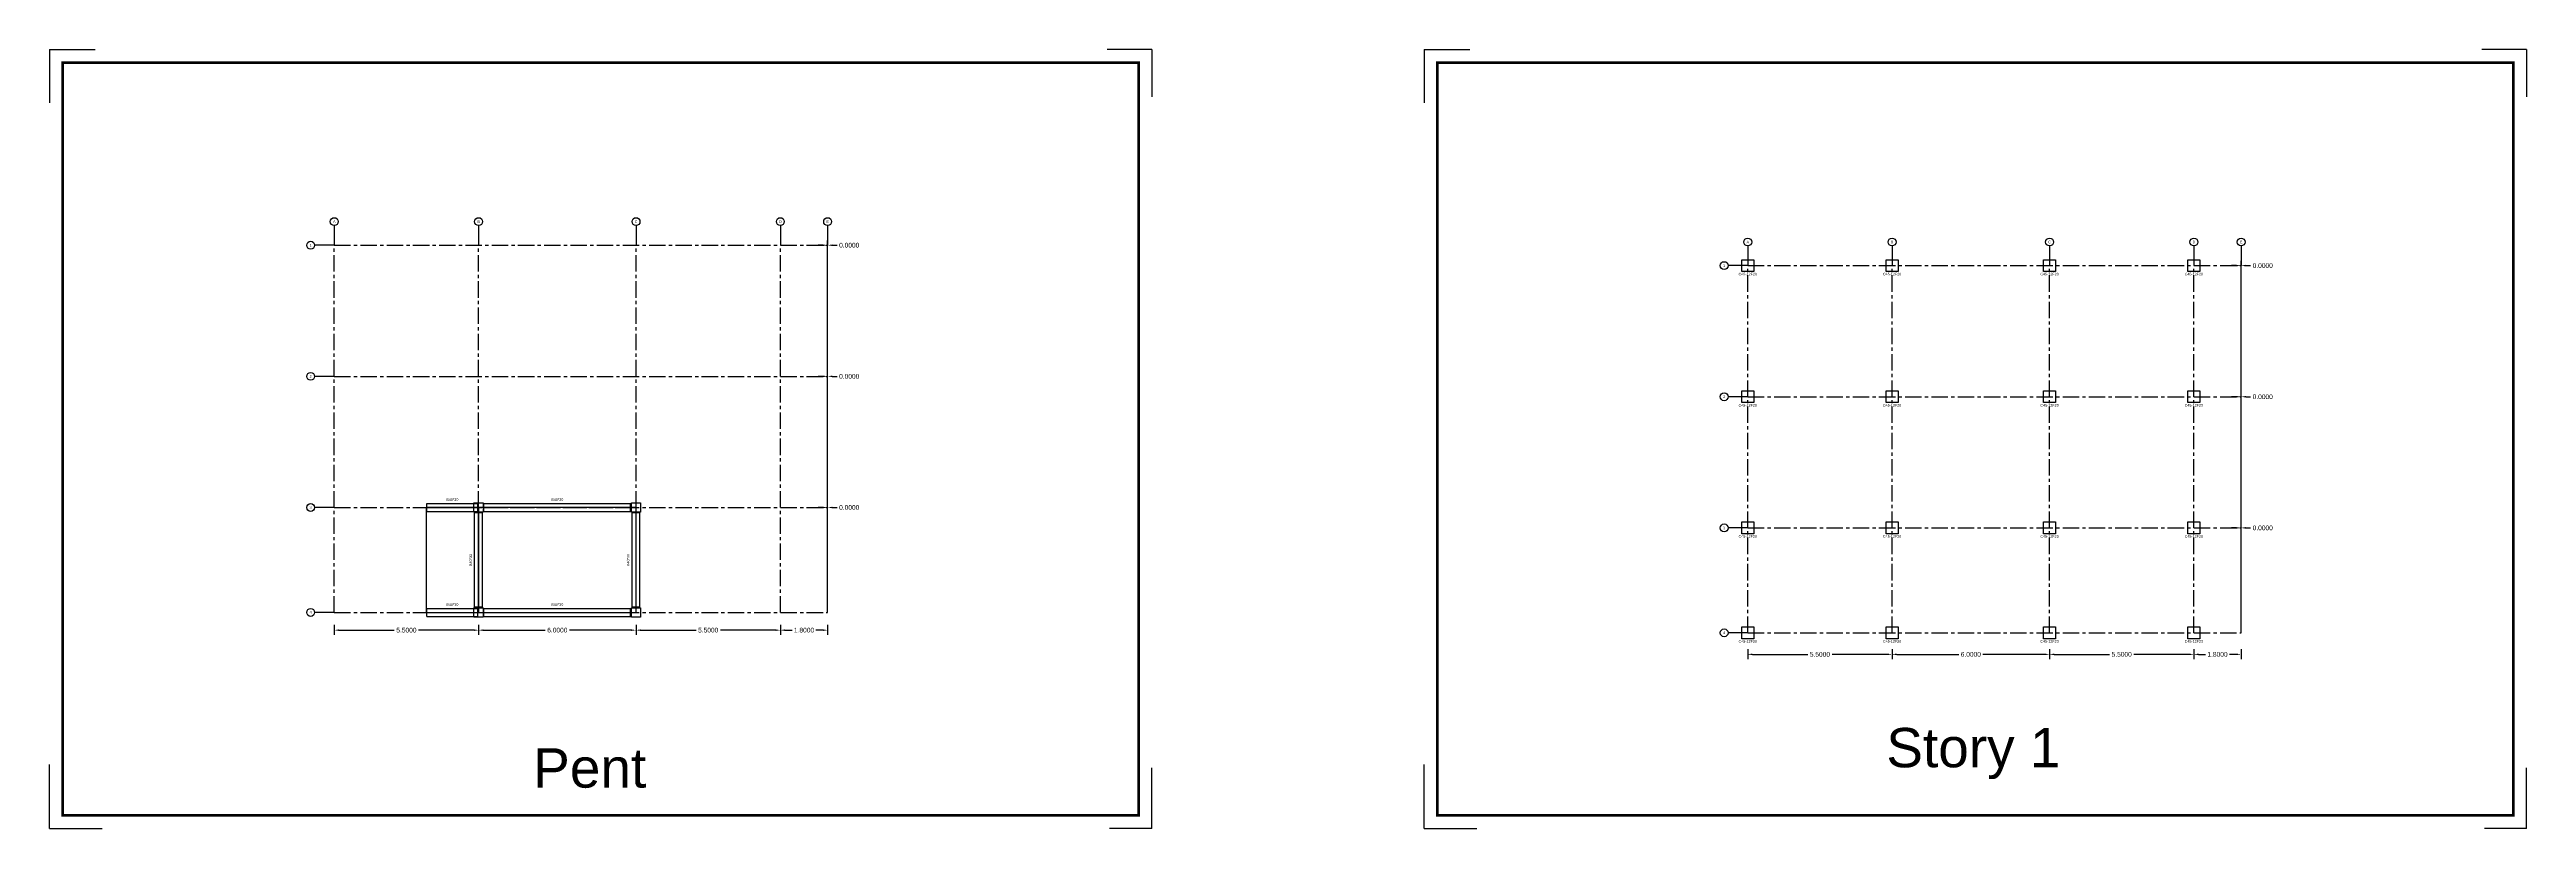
# Model space of a CAD drawing. Header units: inches. Extents: x -1152 to 1352, y 183 to 608.
# Drawn here: x 995.8 to 1090.2, y 238.1 to 267.8 of the extents above; entities that cross this region are included whole.
import ezdxf
from ezdxf.enums import TextEntityAlignment as Align

# ---------------------------------------------------------------- set-up
doc = ezdxf.new("R2010")
doc.units = ezdxf.units.IN
doc.header["$MEASUREMENT"] = 0
doc.linetypes.add('CENTER', pattern=[2, 1.25, -0.25, 0.25, -0.25])
for name, color, linetype in [('BEAM', 5, 'Continuous'), ('CENTERLINES', 7, 'Continuous'), ('COLS', 5, 'Continuous'), ('DIMENSIONS', 4, 'Continuous'), ('GRID', 1, 'Continuous'), ('SLAB', 6, 'Continuous'), ('TEXT', 3, 'Continuous')]:
    doc.layers.add(name, color=color, linetype=linetype)
doc.layers.add('Layer4', color=252, linetype='Continuous', lineweight=25)
doc.styles.get("Standard").update_dxf_attribs({"font": 'arial.ttf'})
doc.dimstyles.get("Standard").update_dxf_attribs({"dimtxt": 0.18, "dimasz": 0.18, "dimexe": 0.18, "dimexo": 0.0625, "dimgap": 0.09, "dimtad": 0, "dimtih": 1, "dimtoh": 1, "dimdec": 4, "dimzin": 0, "dimdsep": 46, "dimtxsty": 'Standard', "dimcen": 0.09, "dimadec": 0, "dimazin": 0, "dimtfac": 1, "dimtdec": 4, "dimtofl": 0, "dimtmove": 0, "dimatfit": 3, "dimfxl": 1, "dimtolj": 1, "dimtzin": 0, "dimarcsym": 0})

# ---------------------------------------------------------------- blocks, each defined once
blk = doc.blocks.new('*D449')
at = {"layer": 'DEFPOINTS', "color": 0, "transparency": 16777216}
for p in [(1006.673, 245.882), (1012.173, 245.882), (1012.173, 245.622)]:
    blk.add_point(p, dxfattribs=at)
at = {"layer": 'DIMENSIONS', "color": 0, "lineweight": -2, "transparency": 16777216}
for p, q in [((1006.673, 245.82), (1006.673, 245.442)), ((1006.853, 245.622), (1008.96, 245.622)), ((1011.993, 245.622), (1009.887, 245.622)), ((1012.173, 245.82), (1012.173, 245.442))]:
    blk.add_line(p, q, dxfattribs=at)
at = {"layer": 'DIMENSIONS', "color": 0, "transparency": 16777216}
for points in [[(1006.853, 245.652), (1006.853, 245.592), (1006.673, 245.622)], [(1011.993, 245.652), (1011.993, 245.592), (1012.173, 245.622)]]:
    blk.add_solid(points, dxfattribs=at)
at = {"layer": 'DIMENSIONS', "color": 0, "transparency": 16777216, "insert": (1009.423, 245.622), "char_height": 0.18, "attachment_point": 5}
blk.add_mtext('\\A1;5.5000', dxfattribs=at)
blk = doc.blocks.new('*D450')
at = {"layer": 'DEFPOINTS', "color": 0, "transparency": 16777216}
for p in [(1012.173, 245.882), (1018.173, 245.882), (1018.173, 245.622)]:
    blk.add_point(p, dxfattribs=at)
at = {"layer": 'DIMENSIONS', "color": 0, "lineweight": -2, "transparency": 16777216}
for p, q in [((1012.173, 245.82), (1012.173, 245.442)), ((1012.353, 245.622), (1014.709, 245.622)), ((1017.993, 245.622), (1015.637, 245.622)), ((1018.173, 245.82), (1018.173, 245.442))]:
    blk.add_line(p, q, dxfattribs=at)
at = {"layer": 'DIMENSIONS', "color": 0, "transparency": 16777216}
for points in [[(1012.353, 245.652), (1012.353, 245.592), (1012.173, 245.622)], [(1017.993, 245.652), (1017.993, 245.592), (1018.173, 245.622)]]:
    blk.add_solid(points, dxfattribs=at)
at = {"layer": 'DIMENSIONS', "color": 0, "transparency": 16777216, "insert": (1015.173, 245.622), "char_height": 0.18, "attachment_point": 5}
blk.add_mtext('\\A1;6.0000', dxfattribs=at)
blk = doc.blocks.new('*D451')
at = {"layer": 'DEFPOINTS', "color": 0, "transparency": 16777216}
for p in [(1018.173, 245.882), (1023.673, 245.882), (1023.673, 245.622)]:
    blk.add_point(p, dxfattribs=at)
at = {"layer": 'DIMENSIONS', "color": 0, "lineweight": -2, "transparency": 16777216}
for p, q in [((1018.173, 245.82), (1018.173, 245.442)), ((1018.353, 245.622), (1020.46, 245.622)), ((1023.493, 245.622), (1021.387, 245.622)), ((1023.673, 245.82), (1023.673, 245.442))]:
    blk.add_line(p, q, dxfattribs=at)
at = {"layer": 'DIMENSIONS', "color": 0, "transparency": 16777216}
for points in [[(1018.353, 245.652), (1018.353, 245.592), (1018.173, 245.622)], [(1023.493, 245.652), (1023.493, 245.592), (1023.673, 245.622)]]:
    blk.add_solid(points, dxfattribs=at)
at = {"layer": 'DIMENSIONS', "color": 0, "transparency": 16777216, "insert": (1020.923, 245.622), "char_height": 0.18, "attachment_point": 5}
blk.add_mtext('\\A1;5.5000', dxfattribs=at)
blk = doc.blocks.new('*D452')
at = {"layer": 'DEFPOINTS', "color": 0, "transparency": 16777216}
for p in [(1023.673, 245.882), (1025.473, 245.882), (1025.473, 245.622)]:
    blk.add_point(p, dxfattribs=at)
at = {"layer": 'DIMENSIONS', "color": 0, "lineweight": -2, "transparency": 16777216}
for p, q in [((1023.673, 245.82), (1023.673, 245.442)), ((1023.853, 245.622), (1024.118, 245.622)), ((1025.293, 245.622), (1025.028, 245.622)), ((1025.473, 245.82), (1025.473, 245.442))]:
    blk.add_line(p, q, dxfattribs=at)
at = {"layer": 'DIMENSIONS', "color": 0, "transparency": 16777216}
for points in [[(1023.853, 245.652), (1023.853, 245.592), (1023.673, 245.622)], [(1025.293, 245.652), (1025.293, 245.592), (1025.473, 245.622)]]:
    blk.add_solid(points, dxfattribs=at)
at = {"layer": 'DIMENSIONS', "color": 0, "transparency": 16777216, "insert": (1024.573, 245.622), "char_height": 0.18, "attachment_point": 5}
blk.add_mtext('\\A1;1.8000', dxfattribs=at)
blk = doc.blocks.new('*D453')
at = {"layer": 'DEFPOINTS', "color": 0, "transparency": 16777216}
for p in [(1025.473, 250.299), (1025.473, 250.299), (1025.473, 246.299)]:
    blk.add_point(p, dxfattribs=at)
at = {"layer": 'DIMENSIONS', "color": 0, "lineweight": -2, "transparency": 16777216}
for p, q in [((1025.293, 250.299), (1025.113, 250.299)), ((1025.473, 246.361), (1025.473, 250.479)), ((1025.473, 250.361), (1025.473, 250.479)), ((1025.653, 250.299), (1025.833, 250.299))]:
    blk.add_line(p, q, dxfattribs=at)
at = {"layer": 'DIMENSIONS', "color": 0, "transparency": 16777216}
for points in [[(1025.293, 250.329), (1025.293, 250.269), (1025.473, 250.299)], [(1025.653, 250.329), (1025.653, 250.269), (1025.473, 250.299)]]:
    blk.add_solid(points, dxfattribs=at)
at = {"layer": 'DIMENSIONS', "color": 0, "transparency": 16777216, "insert": (1026.297, 250.299), "char_height": 0.18, "attachment_point": 5}
blk.add_mtext('\\A1;0.0000', dxfattribs=at)
blk = doc.blocks.new('*D454')
at = {"layer": 'DEFPOINTS', "color": 0, "transparency": 16777216}
for p in [(1025.473, 255.299), (1025.473, 255.299), (1025.473, 250.299)]:
    blk.add_point(p, dxfattribs=at)
at = {"layer": 'DIMENSIONS', "color": 0, "lineweight": -2, "transparency": 16777216}
for p, q in [((1025.293, 255.299), (1025.113, 255.299)), ((1025.473, 250.361), (1025.473, 255.479)), ((1025.473, 255.361), (1025.473, 255.479)), ((1025.653, 255.299), (1025.833, 255.299))]:
    blk.add_line(p, q, dxfattribs=at)
at = {"layer": 'DIMENSIONS', "color": 0, "transparency": 16777216}
for points in [[(1025.293, 255.329), (1025.293, 255.269), (1025.473, 255.299)], [(1025.653, 255.329), (1025.653, 255.269), (1025.473, 255.299)]]:
    blk.add_solid(points, dxfattribs=at)
at = {"layer": 'DIMENSIONS', "color": 0, "transparency": 16777216, "insert": (1026.297, 255.299), "char_height": 0.18, "attachment_point": 5}
blk.add_mtext('\\A1;0.0000', dxfattribs=at)
blk = doc.blocks.new('*D455')
at = {"layer": 'DEFPOINTS', "color": 0, "transparency": 16777216}
for p in [(1025.473, 260.299), (1025.473, 260.299), (1025.473, 255.299)]:
    blk.add_point(p, dxfattribs=at)
at = {"layer": 'DIMENSIONS', "color": 0, "lineweight": -2, "transparency": 16777216}
for p, q in [((1025.293, 260.299), (1025.113, 260.299)), ((1025.473, 255.361), (1025.473, 260.479)), ((1025.473, 260.361), (1025.473, 260.479)), ((1025.653, 260.299), (1025.833, 260.299))]:
    blk.add_line(p, q, dxfattribs=at)
at = {"layer": 'DIMENSIONS', "color": 0, "transparency": 16777216}
for points in [[(1025.293, 260.329), (1025.293, 260.269), (1025.473, 260.299)], [(1025.653, 260.329), (1025.653, 260.269), (1025.473, 260.299)]]:
    blk.add_solid(points, dxfattribs=at)
at = {"layer": 'DIMENSIONS', "color": 0, "transparency": 16777216, "insert": (1026.297, 260.299), "char_height": 0.18, "attachment_point": 5}
blk.add_mtext('\\A1;0.0000', dxfattribs=at)
blk = doc.blocks.new('*D456')
at = {"layer": 'DEFPOINTS', "color": 0, "transparency": 16777216}
for p in [(1060.537, 244.96), (1066.037, 244.96), (1066.037, 244.7)]:
    blk.add_point(p, dxfattribs=at)
at = {"layer": 'DIMENSIONS', "color": 0, "lineweight": -2, "transparency": 16777216}
for p, q in [((1060.537, 244.898), (1060.537, 244.52)), ((1060.717, 244.7), (1062.824, 244.7)), ((1065.857, 244.7), (1063.751, 244.7)), ((1066.037, 244.898), (1066.037, 244.52))]:
    blk.add_line(p, q, dxfattribs=at)
at = {"layer": 'DIMENSIONS', "color": 0, "transparency": 16777216}
for points in [[(1060.717, 244.73), (1060.717, 244.67), (1060.537, 244.7)], [(1065.857, 244.73), (1065.857, 244.67), (1066.037, 244.7)]]:
    blk.add_solid(points, dxfattribs=at)
at = {"layer": 'DIMENSIONS', "color": 0, "transparency": 16777216, "insert": (1063.287, 244.7), "char_height": 0.18, "attachment_point": 5}
blk.add_mtext('\\A1;5.5000', dxfattribs=at)
blk = doc.blocks.new('*D457')
at = {"layer": 'DEFPOINTS', "color": 0, "transparency": 16777216}
for p in [(1066.037, 244.96), (1072.037, 244.96), (1072.037, 244.7)]:
    blk.add_point(p, dxfattribs=at)
at = {"layer": 'DIMENSIONS', "color": 0, "lineweight": -2, "transparency": 16777216}
for p, q in [((1066.037, 244.898), (1066.037, 244.52)), ((1066.217, 244.7), (1068.574, 244.7)), ((1071.857, 244.7), (1069.501, 244.7)), ((1072.037, 244.898), (1072.037, 244.52))]:
    blk.add_line(p, q, dxfattribs=at)
at = {"layer": 'DIMENSIONS', "color": 0, "transparency": 16777216}
for points in [[(1066.217, 244.73), (1066.217, 244.67), (1066.037, 244.7)], [(1071.857, 244.73), (1071.857, 244.67), (1072.037, 244.7)]]:
    blk.add_solid(points, dxfattribs=at)
at = {"layer": 'DIMENSIONS', "color": 0, "transparency": 16777216, "insert": (1069.037, 244.7), "char_height": 0.18, "attachment_point": 5}
blk.add_mtext('\\A1;6.0000', dxfattribs=at)
blk = doc.blocks.new('*D458')
at = {"layer": 'DEFPOINTS', "color": 0, "transparency": 16777216}
for p in [(1072.037, 244.96), (1077.537, 244.96), (1077.537, 244.7)]:
    blk.add_point(p, dxfattribs=at)
at = {"layer": 'DIMENSIONS', "color": 0, "lineweight": -2, "transparency": 16777216}
for p, q in [((1072.037, 244.898), (1072.037, 244.52)), ((1072.217, 244.7), (1074.324, 244.7)), ((1077.357, 244.7), (1075.251, 244.7)), ((1077.537, 244.898), (1077.537, 244.52))]:
    blk.add_line(p, q, dxfattribs=at)
at = {"layer": 'DIMENSIONS', "color": 0, "transparency": 16777216}
for points in [[(1072.217, 244.73), (1072.217, 244.67), (1072.037, 244.7)], [(1077.357, 244.73), (1077.357, 244.67), (1077.537, 244.7)]]:
    blk.add_solid(points, dxfattribs=at)
at = {"layer": 'DIMENSIONS', "color": 0, "transparency": 16777216, "insert": (1074.787, 244.7), "char_height": 0.18, "attachment_point": 5}
blk.add_mtext('\\A1;5.5000', dxfattribs=at)
blk = doc.blocks.new('*D459')
at = {"layer": 'DEFPOINTS', "color": 0, "transparency": 16777216}
for p in [(1077.537, 244.96), (1079.337, 244.96), (1079.337, 244.7)]:
    blk.add_point(p, dxfattribs=at)
at = {"layer": 'DIMENSIONS', "color": 0, "lineweight": -2, "transparency": 16777216}
for p, q in [((1077.537, 244.898), (1077.537, 244.52)), ((1077.717, 244.7), (1077.982, 244.7)), ((1079.157, 244.7), (1078.892, 244.7)), ((1079.337, 244.898), (1079.337, 244.52))]:
    blk.add_line(p, q, dxfattribs=at)
at = {"layer": 'DIMENSIONS', "color": 0, "transparency": 16777216}
for points in [[(1077.717, 244.73), (1077.717, 244.67), (1077.537, 244.7)], [(1079.157, 244.73), (1079.157, 244.67), (1079.337, 244.7)]]:
    blk.add_solid(points, dxfattribs=at)
at = {"layer": 'DIMENSIONS', "color": 0, "transparency": 16777216, "insert": (1078.437, 244.7), "char_height": 0.18, "attachment_point": 5}
blk.add_mtext('\\A1;1.8000', dxfattribs=at)
blk = doc.blocks.new('*D460')
at = {"layer": 'DEFPOINTS', "color": 0, "transparency": 16777216}
for p in [(1079.337, 249.521), (1079.337, 249.521), (1079.337, 245.521)]:
    blk.add_point(p, dxfattribs=at)
at = {"layer": 'DIMENSIONS', "color": 0, "lineweight": -2, "transparency": 16777216}
for p, q in [((1079.157, 249.521), (1078.977, 249.521)), ((1079.337, 245.584), (1079.337, 249.701)), ((1079.337, 249.584), (1079.337, 249.701)), ((1079.517, 249.521), (1079.697, 249.521))]:
    blk.add_line(p, q, dxfattribs=at)
at = {"layer": 'DIMENSIONS', "color": 0, "transparency": 16777216}
for points in [[(1079.157, 249.551), (1079.157, 249.491), (1079.337, 249.521)], [(1079.517, 249.551), (1079.517, 249.491), (1079.337, 249.521)]]:
    blk.add_solid(points, dxfattribs=at)
at = {"layer": 'DIMENSIONS', "color": 0, "transparency": 16777216, "insert": (1080.161, 249.521), "char_height": 0.18, "attachment_point": 5}
blk.add_mtext('\\A1;0.0000', dxfattribs=at)
blk = doc.blocks.new('*D461')
at = {"layer": 'DEFPOINTS', "color": 0, "transparency": 16777216}
for p in [(1079.337, 254.521), (1079.337, 254.521), (1079.337, 249.521)]:
    blk.add_point(p, dxfattribs=at)
at = {"layer": 'DIMENSIONS', "color": 0, "lineweight": -2, "transparency": 16777216}
for p, q in [((1079.157, 254.521), (1078.977, 254.521)), ((1079.337, 249.584), (1079.337, 254.701)), ((1079.337, 254.584), (1079.337, 254.701)), ((1079.517, 254.521), (1079.697, 254.521))]:
    blk.add_line(p, q, dxfattribs=at)
at = {"layer": 'DIMENSIONS', "color": 0, "transparency": 16777216}
for points in [[(1079.157, 254.551), (1079.157, 254.491), (1079.337, 254.521)], [(1079.517, 254.551), (1079.517, 254.491), (1079.337, 254.521)]]:
    blk.add_solid(points, dxfattribs=at)
at = {"layer": 'DIMENSIONS', "color": 0, "transparency": 16777216, "insert": (1080.161, 254.521), "char_height": 0.18, "attachment_point": 5}
blk.add_mtext('\\A1;0.0000', dxfattribs=at)
blk = doc.blocks.new('*D462')
at = {"layer": 'DEFPOINTS', "color": 0, "transparency": 16777216}
for p in [(1079.337, 259.521), (1079.337, 259.521), (1079.337, 254.521)]:
    blk.add_point(p, dxfattribs=at)
at = {"layer": 'DIMENSIONS', "color": 0, "lineweight": -2, "transparency": 16777216}
for p, q in [((1079.337, 254.584), (1079.337, 259.701)), ((1079.337, 259.584), (1079.337, 259.701)), ((1079.157, 259.521), (1078.977, 259.521)), ((1079.517, 259.521), (1079.697, 259.521))]:
    blk.add_line(p, q, dxfattribs=at)
at = {"layer": 'DIMENSIONS', "color": 0, "transparency": 16777216}
for points in [[(1079.157, 259.551), (1079.157, 259.491), (1079.337, 259.521)], [(1079.517, 259.551), (1079.517, 259.491), (1079.337, 259.521)]]:
    blk.add_solid(points, dxfattribs=at)
at = {"layer": 'DIMENSIONS', "color": 0, "transparency": 16777216, "insert": (1080.161, 259.521), "char_height": 0.18, "attachment_point": 5}
blk.add_mtext('\\A1;0.0000', dxfattribs=at)

msp = doc.modelspace()

# ---------------------------------------------------------------- linework, layer by layer
at = {"layer": 'BEAM', "color": 2, "linetype": 'Continuous'}
for p, q in [((1010.20319, 250.44856), (1012.14319, 250.44856)), ((1010.20319, 250.14856), (1010.20319, 250.44856)), ((1010.20319, 250.14856), (1012.14319, 250.14856)), ((1012.14319, 250.14856), (1012.14319, 250.44856)), ((1012.37819, 250.44856), (1017.96819, 250.44856)), ((1012.37819, 250.14856), (1012.37819, 250.44856)), ((1012.37819, 250.14856), (1017.96819, 250.14856)), ((1017.96819, 250.14856), (1017.96819, 250.44856)), ((1012.02319, 246.50356), (1012.02319, 250.09356)), ((1012.32319, 250.09356), (1012.02319, 250.09356)), ((1012.32319, 246.50356), (1012.32319, 250.09356)), ((1018.02319, 246.50356), (1018.02319, 250.09356)), ((1018.32319, 250.09356), (1018.02319, 250.09356)), ((1018.32319, 246.50356), (1018.32319, 250.09356)), ((1010.20319, 246.44856), (1012.14319, 246.44856)), ((1010.20319, 246.14856), (1010.20319, 246.44856)), ((1012.32319, 246.50356), (1012.02319, 246.50356)), ((1012.14319, 246.14856), (1012.14319, 246.44856)), ((1012.37819, 246.44856), (1017.96819, 246.44856)), ((1012.37819, 246.14856), (1012.37819, 246.44856)), ((1017.96819, 246.14856), (1017.96819, 246.44856)), ((1018.32319, 246.50356), (1018.02319, 246.50356)), ((1010.20319, 246.14856), (1012.14319, 246.14856)), ((1012.37819, 246.14856), (1017.96819, 246.14856))]:
    msp.add_line(p, q, dxfattribs=at)
at = {"layer": 'CENTERLINES', "color": 6, "linetype": 'CENTER', "ltscale": 0.5}
for p, q in [((1010.20319, 250.29856), (1012.14319, 250.29856)), ((1012.37819, 250.29856), (1017.96819, 250.29856)), ((1012.17319, 246.50356), (1012.17319, 250.09356)), ((1018.17319, 246.50356), (1018.17319, 250.09356)), ((1010.20319, 246.29856), (1012.14319, 246.29856)), ((1012.37819, 246.29856), (1017.96819, 246.29856))]:
    msp.add_line(p, q, dxfattribs=at)
at = {"layer": 'COLS', "color": 5, "linetype": 'Continuous'}
for points in [[(1060.76233, 259.29622), (1060.31233, 259.29622), (1060.31233, 259.74622), (1060.76233, 259.74622)], [(1066.26233, 259.29622), (1065.81233, 259.29622), (1065.81233, 259.74622), (1066.26233, 259.74622)], [(1072.26233, 259.29622), (1071.81233, 259.29622), (1071.81233, 259.74622), (1072.26233, 259.74622)], [(1077.76233, 259.29622), (1077.31233, 259.29622), (1077.31233, 259.74622), (1077.76233, 259.74622)], [(1060.76233, 254.29622), (1060.31233, 254.29622), (1060.31233, 254.74622), (1060.76233, 254.74622)], [(1066.26233, 254.29622), (1065.81233, 254.29622), (1065.81233, 254.74622), (1066.26233, 254.74622)], [(1072.26233, 254.29622), (1071.81233, 254.29622), (1071.81233, 254.74622), (1072.26233, 254.74622)], [(1077.76233, 254.29622), (1077.31233, 254.29622), (1077.31233, 254.74622), (1077.76233, 254.74622)], [(1060.76233, 249.29622), (1060.31233, 249.29622), (1060.31233, 249.74622), (1060.76233, 249.74622)], [(1066.26233, 249.29622), (1065.81233, 249.29622), (1065.81233, 249.74622), (1066.26233, 249.74622)], [(1072.26233, 249.29622), (1071.81233, 249.29622), (1071.81233, 249.74622), (1072.26233, 249.74622)], [(1077.76233, 249.29622), (1077.31233, 249.29622), (1077.31233, 249.74622), (1077.76233, 249.74622)], [(1060.76233, 245.29622), (1060.31233, 245.29622), (1060.31233, 245.74622), (1060.76233, 245.74622)], [(1066.26233, 245.29622), (1065.81233, 245.29622), (1065.81233, 245.74622), (1066.26233, 245.74622)], [(1072.26233, 245.29622), (1071.81233, 245.29622), (1071.81233, 245.74622), (1072.26233, 245.74622)], [(1077.76233, 245.29622), (1077.31233, 245.29622), (1077.31233, 245.74622), (1077.76233, 245.74622)]]:
    msp.add_lwpolyline(points, close=True, dxfattribs=at)
at = {"layer": 'COLS', "color": 2, "linetype": 'Continuous'}
for points in [[(1012.34819, 250.12356), (1011.99819, 250.12356), (1011.99819, 250.47356), (1012.34819, 250.47356)], [(1018.34819, 250.12356), (1017.99819, 250.12356), (1017.99819, 250.47356), (1018.34819, 250.47356)], [(1012.34819, 246.12356), (1011.99819, 246.12356), (1011.99819, 246.47356), (1012.34819, 246.47356)], [(1018.34819, 246.12356), (1017.99819, 246.12356), (1017.99819, 246.47356), (1018.34819, 246.47356)]]:
    msp.add_lwpolyline(points, close=True, dxfattribs=at)
at = {"layer": 'GRID', "color": 0, "linetype": 'Continuous'}
for p, q in [((1006.67319, 261.04856), (1006.67319, 260.29856)), ((1012.17319, 261.04856), (1012.17319, 260.29856)), ((1018.17319, 261.04856), (1018.17319, 260.29856)), ((1023.67319, 261.04856), (1023.67319, 260.29856)), ((1025.47319, 261.04856), (1025.47319, 260.29856)), ((1006.67319, 260.29856), (1005.92319, 260.29856)), ((1060.53733, 260.27122), (1060.53733, 259.52122)), ((1066.03733, 260.27122), (1066.03733, 259.52122)), ((1072.03733, 260.27122), (1072.03733, 259.52122)), ((1077.53733, 260.27122), (1077.53733, 259.52122)), ((1079.33733, 260.27122), (1079.33733, 259.52122)), ((1060.53733, 259.52122), (1059.78733, 259.52122)), ((1006.67319, 255.29856), (1005.92319, 255.29856)), ((1060.53733, 254.52122), (1059.78733, 254.52122)), ((1006.67319, 250.29856), (1005.92319, 250.29856)), ((1060.53733, 249.52122), (1059.78733, 249.52122)), ((1006.67319, 246.29856), (1005.92319, 246.29856)), ((1060.53733, 245.52122), (1059.78733, 245.52122))]:
    msp.add_line(p, q, dxfattribs=at)
at = {"layer": 'GRID', "color": 1, "linetype": 'CENTER', "ltscale": 0.5}
for p, q in [((1006.67319, 246.29856), (1006.67319, 260.29856)), ((1006.67319, 260.29856), (1025.47319, 260.29856)), ((1012.17319, 246.29856), (1012.17319, 260.29856)), ((1018.17319, 246.29856), (1018.17319, 260.29856)), ((1023.67319, 246.29856), (1023.67319, 260.29856)), ((1025.47319, 246.29856), (1025.47319, 260.29856)), ((1060.53733, 245.52122), (1060.53733, 259.52122)), ((1060.53733, 259.52122), (1079.33733, 259.52122)), ((1066.03733, 245.52122), (1066.03733, 259.52122)), ((1072.03733, 245.52122), (1072.03733, 259.52122)), ((1077.53733, 245.52122), (1077.53733, 259.52122)), ((1079.33733, 245.52122), (1079.33733, 259.52122)), ((1006.67319, 255.29856), (1025.47319, 255.29856)), ((1060.53733, 254.52122), (1079.33733, 254.52122)), ((1006.67319, 250.29856), (1025.47319, 250.29856)), ((1060.53733, 249.52122), (1079.33733, 249.52122)), ((1006.67319, 246.29856), (1025.47319, 246.29856)), ((1060.53733, 245.52122), (1079.33733, 245.52122))]:
    msp.add_line(p, q, dxfattribs=at)
at = {"layer": 'GRID', "color": 0, "linetype": 'Continuous'}
for centre in [(1006.67319, 261.19856), (1012.17319, 261.19856), (1018.17319, 261.19856), (1023.67319, 261.19856), (1025.47319, 261.19856), (1060.53733, 260.42122), (1066.03733, 260.42122), (1072.03733, 260.42122), (1077.53733, 260.42122), (1079.33733, 260.42122), (1005.77319, 260.29856), (1059.63733, 259.52122), (1005.77319, 255.29856), (1059.63733, 254.52122), (1005.77319, 250.29856), (1059.63733, 249.52122), (1005.77319, 246.29856), (1059.63733, 245.52122)]:
    msp.add_circle(centre, 0.15, dxfattribs=at)
at = {"layer": 'Layer4'}
for p, q in [((995.82356, 267.76035), (995.82356, 265.73017)), ((995.82356, 267.76035), (997.56417, 267.76035)), ((1037.82356, 267.76035), (1036.12555, 267.76035)), ((1037.82356, 267.76035), (1037.82356, 265.96164)), ((1048.21072, 267.76035), (1048.21072, 265.73017)), ((1048.21072, 267.76035), (1049.95134, 267.76035)), ((1090.21072, 267.76035), (1088.51272, 267.76035)), ((1090.21072, 267.76035), (1090.21072, 265.96164)), ((995.82356, 238.06035), (995.82356, 240.498)), ((1037.82356, 238.06035), (1037.82356, 240.37438)), ((1048.21072, 238.06035), (1048.21072, 240.498)), ((1090.21072, 238.06035), (1090.21072, 240.37438)), ((1037.82356, 238.06035), (1037.82356, 239.06035)), ((1090.21072, 238.06035), (1090.21072, 239.06035)), ((995.82356, 238.06035), (997.82359, 238.06035)), ((1037.82356, 238.06035), (1036.21867, 238.06035)), ((1048.21072, 238.06035), (1050.21076, 238.06035)), ((1090.21072, 238.06035), (1088.60584, 238.06035))]:
    msp.add_line(p, q, dxfattribs=at)
at = {"layer": 'Layer4', "const_width": 0.1}
for points in [[(996.32356, 267.26035), (1037.32356, 267.26035), (1037.32356, 238.56035), (996.32356, 238.56035)], [(1048.71072, 267.26035), (1089.71072, 267.26035), (1089.71072, 238.56035), (1048.71072, 238.56035)]]:
    msp.add_lwpolyline(points, close=True, dxfattribs=at)
at = {"layer": 'SLAB', "color": 6, "linetype": 'Continuous'}
for points in [[(1010.17319, 246.29856), (1012.17319, 246.29856), (1012.17319, 250.29856), (1010.17319, 250.29856)], [(1012.17319, 246.29856), (1018.17319, 246.29856), (1018.17319, 250.29856), (1012.17319, 250.29856)]]:
    msp.add_lwpolyline(points, close=True, dxfattribs=at)

# ---------------------------------------------------------------- texts
at = {"color": 6, "char_height": 1.5, "attachment_point": 1}
for s, insert in [('\\pxqc;Story 1', (1040.60936, 241.89375)), ('\\pxqc;Pent', (987.88251, 241.11794))]:
    msp.add_mtext_dynamic_manual_height_columns(s, width=57.0507531, gutter_width=36.72032, heights=[0], dxfattribs=dict(at, insert=insert))
at = {"layer": 'TEXT', "color": 0}
for s, p in [('A', (1006.67319, 261.19856)), ('B', (1012.17319, 261.19856)), ('C', (1018.17319, 261.19856)), ('D', (1023.67319, 261.19856)), ('E', (1025.47319, 261.19856)), ('1', (1005.77319, 260.29856)), ('1', (1059.63733, 259.52122)), ('A', (1060.53733, 260.42122)), ('B', (1066.03733, 260.42122)), ('C', (1072.03733, 260.42122)), ('D', (1077.53733, 260.42122)), ('E', (1079.33733, 260.42122)), ('C45-12F20', (1060.53733, 259.19622)), ('C45-12F20', (1066.03733, 259.19622)), ('C45-12F20', (1072.03733, 259.19622)), ('C45-12F20', (1077.53733, 259.19622)), ('2', (1005.77319, 255.29856)), ('2', (1059.63733, 254.52122)), ('C45-12F20', (1060.53733, 254.19622)), ('C45-12F20', (1066.03733, 254.19622)), ('C45-12F20', (1072.03733, 254.19622)), ('C45-12F20', (1077.53733, 254.19622)), ('3', (1005.77319, 250.29856)), ('B40*30', (1011.17319, 250.59856)), ('B40*30', (1015.17319, 250.59856)), ('3', (1059.63733, 249.52122)), ('C45-12F20', (1060.53733, 249.19622)), ('C45-12F20', (1066.03733, 249.19622)), ('C45-12F20', (1072.03733, 249.19622)), ('C45-12F20', (1077.53733, 249.19622)), ('B40*30', (1011.17319, 246.59856)), ('B40*30', (1015.17319, 246.59856)), ('4', (1005.77319, 246.29856)), ('4', (1059.63733, 245.52122)), ('C45-12F20', (1060.53733, 245.19622)), ('C45-12F20', (1066.03733, 245.19622)), ('C45-12F20', (1072.03733, 245.19622)), ('C45-12F20', (1077.53733, 245.19622))]:
    msp.add_text(s, height=0.1, dxfattribs=at).set_placement(p, align=Align.MIDDLE)
for p in [(1011.87319, 248.29856), (1017.87319, 248.29856)]:
    msp.add_text('B40*30', height=0.1, rotation=90, dxfattribs=at).set_placement(p, align=Align.MIDDLE)

# ---------------------------------------------------------------- dimensions: what is measured, and where the dimension line sits
at = {"layer": 'DIMENSIONS'}
for base, p1, p2, picture, middle in [((1025.4731866451, 260.2985601433), (1025.4731866451, 255.2985601433), (1025.4731866451, 260.2985601433), '*D455', (1026.2965086097, 260.2985601433)), ((1079.3373279986, 259.5212183233), (1079.3373279986, 254.5212183233), (1079.3373279986, 259.5212183233), '*D462', (1080.1606499632, 259.5212183233)), ((1025.4731866451, 255.2985601433), (1025.4731866451, 250.2985601433), (1025.4731866451, 255.2985601433), '*D454', (1026.2965086097, 255.2985601433)), ((1079.3373279986, 254.5212183233), (1079.3373279986, 249.5212183233), (1079.3373279986, 254.5212183233), '*D461', (1080.1606499632, 254.5212183233)), ((1025.4731866451, 250.2985601433), (1025.4731866451, 246.2985601433), (1025.4731866451, 250.2985601433), '*D453', (1026.2965086097, 250.2985601433)), ((1079.3373279986, 249.5212183233), (1079.3373279986, 245.5212183233), (1079.3373279986, 249.5212183233), '*D460', (1080.1606499632, 249.5212183233)), ((1012.17319, 245.62234), (1006.67319, 245.88234), (1012.17319, 245.88234), '*D449', (1009.42319, 245.62234)), ((1018.17319, 245.62234), (1012.17319, 245.88234), (1018.17319, 245.88234), '*D450', (1015.17319, 245.62234)), ((1023.67319, 245.62234), (1018.17319, 245.88234), (1023.67319, 245.88234), '*D451', (1020.92319, 245.62234)), ((1025.47319, 245.62234), (1023.67319, 245.88234), (1025.47319, 245.88234), '*D452', (1024.57319, 245.62234)), ((1066.03733, 244.70019), (1060.53733, 244.96019), (1066.03733, 244.96019), '*D456', (1063.28733, 244.70019)), ((1072.03733, 244.70019), (1066.03733, 244.96019), (1072.03733, 244.96019), '*D457', (1069.03733, 244.70019)), ((1077.53733, 244.70019), (1072.03733, 244.96019), (1077.53733, 244.96019), '*D458', (1074.78733, 244.70019)), ((1079.33733, 244.70019), (1077.53733, 244.96019), (1079.33733, 244.96019), '*D459', (1078.43733, 244.70019))]:
    dim = msp.add_linear_dim(base=base, p1=p1, p2=p2, dimstyle='Standard', dxfattribs=at)
    dim.commit()
    dim.dimension.update_dxf_attribs({"geometry": picture, "text_midpoint": middle})

doc.saveas('drawing.dxf')
